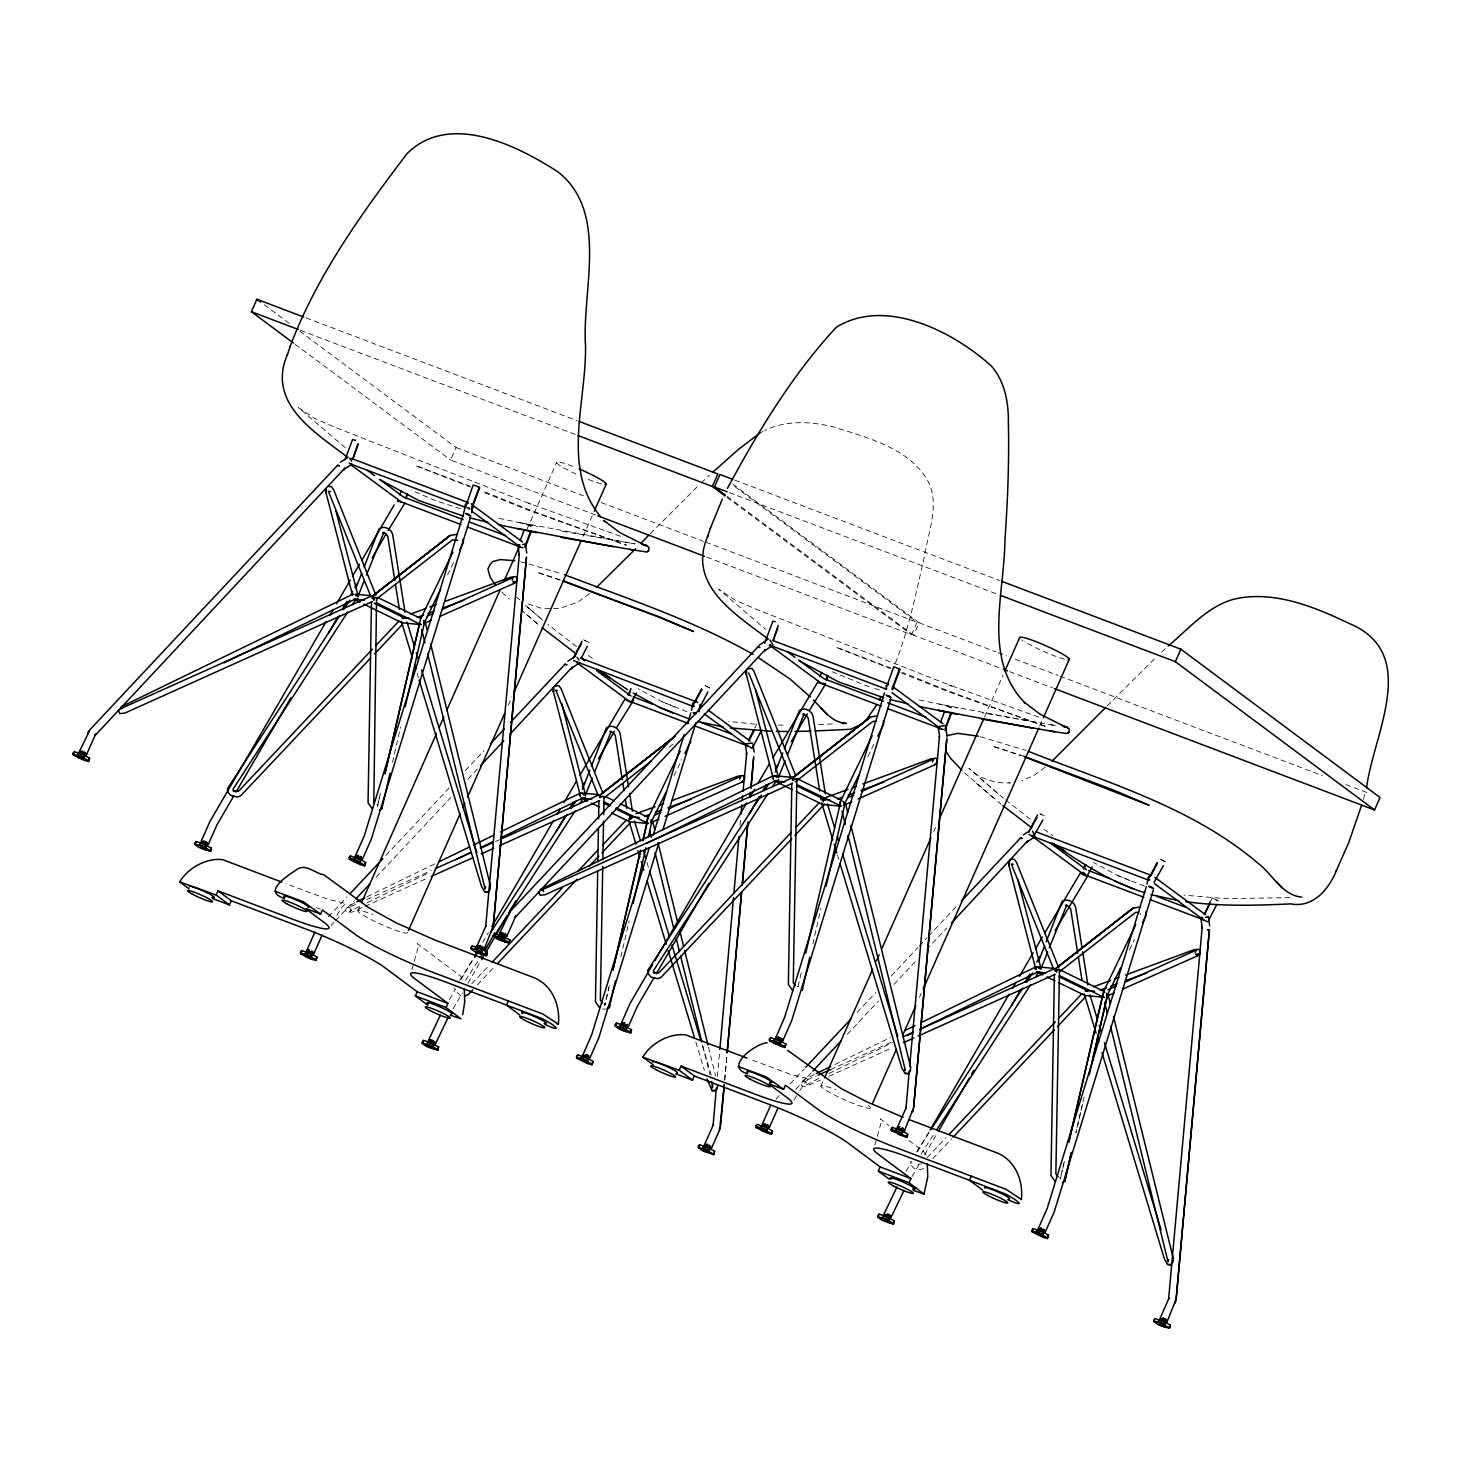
<?xml version="1.0" encoding="UTF-8"?>
<svg xmlns="http://www.w3.org/2000/svg" width="1462" height="1462" viewBox="0 0 1462 1462"><rect width="100%" height="100%" fill="white"/><g stroke="black" fill="none" stroke-linecap="round" stroke-linejoin="round"><path stroke-width="0.75" stroke-dasharray="5 3.75" d="M1140.634 914.627L1140.671 913.421M724.713 1079.979L726.943 1055.089M717.385 1076.617L719.633 1051.708M740.01 825.262L740.613 818.464M724.732 1079.943L726.98 1055.034M392.51 762.36L400.533 727.217M620.93 956.842L629.099 921.042M812.835 943.977L820.986 908.176M1084.073 1097.249L1075.922 1132.831L1082.428 1104.303M380.394 793.245L377.342 806.439L377.817 804.63L376.885 805.178L378.347 804.922L376.867 804.849M378.311 802.419L379.846 795.803M609.307 985.772L604.738 1005.381L608.868 987.581M801.176 973.016L797.649 988.056L798.124 986.247L797.21 986.795L798.654 986.539L797.174 986.466M1064.354 1161.321L1060.242 1179.121L1062.253 1170.642M1062.764 1168.43L1064.299 1161.76M1363.425 799.33L1365.508 791.691M411.864 969.763L413.691 963.239M414.313 961.064L417.968 948.034L417.328 943.575L460.439 976.068L463.618 981.276M874.897 1145.002L876.725 1138.478M877.328 1136.303L880.983 1123.255L880.362 1118.795L888.841 1125.521M895.42 663.108C909.09 628.349 916.345 591.617 924.66 555.341C928.297 532.004 938.988 506.948 929.393 483.739C911.74 448.816 868.94 438.235 834.619 427.233C811.739 421.33 786.446 419.941 764.663 430.504M595.692 515.008L450.588 460L456.107 447.555L298.942 330.558M357.898 910.917L359.743 906.751M527.069 529.134L556.657 462.376M508.246 705.232L511.956 696.899M583.137 536.243L593.298 513.29M706.658 557.077L911.502 634.727L917.039 622.264L732.462 484.872M998.966 667.586L913.622 635.239L919.141 622.775L732.736 484.013M820.913 1086.138L822.759 1081.971M933.706 831.622L935.552 827.455M984.547 716.873L1003.042 675.152M919.507 997.303L921.352 993.118M1039.683 726.084L1042.461 719.816M447.573 574.913L453.531 562.651M673.982 775.883L681.913 759.546M867.88 756.53L873.837 744.286M1129.486 949.642L1134.439 939.426M754.721 728.131L756.823 724.074M1210.225 901.89L1212.327 897.832L1218.413 900.903M449.492 999.478L455.212 989.628M460.932 979.796L473.524 958.14M482.679 942.405L488.399 932.555M453.074 1008.798L462.23 993.045M467.95 983.213L480.541 961.557M906.148 1171.263L911.868 1161.413M917.588 1151.581L929.028 1131.899M911.996 1176.654L918.867 1164.848M924.587 1154.998L937.179 1133.361M336.808 915.45L342.693 906.166L346.183 903.607L327.707 899.203L286.022 883.688M793.939 1099.972L798.654 1092.534M799.824 1090.67L805.726 1081.387L809.217 1078.846L790.723 1074.424L749.056 1058.908M465.428 980.435L478.969 959.492M920.932 1154.194L934.474 1133.251M459.726 980.125L473.322 959.163M916.473 1151.983L930.07 1131.021M328.438 916.802L347.115 896.864M386.005 855.325L449.821 787.214M465.373 770.584L484.05 750.646M330.96 925.519L334.067 922.193M335.639 920.53L354.316 900.555M376.118 877.273L450.844 797.43M467.968 779.118L477.325 769.14M776.158 1098.876L779.264 1095.55M790.156 1083.909L804.173 1068.96M857.079 1012.472L875.756 992.534M891.308 975.922L917.77 947.668M919.324 946.005L927.109 937.709M928.662 936.046L958.231 904.466M795.803 1089.281L811.373 1072.651M847.192 1034.383L878.333 1001.123M893.885 984.493L915.687 961.192M926.597 949.551L946.828 927.931M477.398 984.858L494.522 966.711M932.902 1158.617L951.579 1138.825M471.696 983.853L488.875 965.633M927.2 1157.593L945.951 1137.728M650.334 533.575L699.585 484.489M1107.319 705.78L1155.09 658.247M701.23 482.935L709.417 475.26M1161.632 652.089L1166.548 647.483M589.661 593.426L578.002 602.07L559.782 608.43L542.037 608.466L524.639 602.837M1045.166 767.184L1033.506 775.829L1021.646 780.745M669.048 747.246L674.457 743.025M1060.699 1177.312L1059.767 1177.55M759.966 433.026L763.109 431.345M354.645 902.767L346.037 908.286L345.763 911.173L347.28 912.599L352.214 912.032L362.814 907.281M366.98 896.791L434.781 863.841M359.031 906.696L350.825 910.68L349.747 907.427L347.974 907.664L356.308 904.247M367.254 902.694L428.896 872.759M814.261 1074.533L803.99 1079.523L801.542 1082.044L801.249 1084.932L802.784 1086.357L805.818 1086.321L820.383 1080.107M834.802 1064.555L890.285 1037.6M818.647 1078.444L805.16 1085.535L806.275 1082.648L805.251 1081.186L803.479 1081.405L815.979 1076.123M828.917 1073.455L892.606 1042.516M366.706 899.569L431.107 870.548M495.49 841.527L499.657 839.663M364.879 906.349L427.196 878.26M830.507 1069.581L892.825 1041.492M828.698 1076.361L891.016 1048.272M923.564 1168.522L920.183 1169.728L913.531 1168.12L910.753 1164.629L910.278 1161.504M921.407 1163.935L917.77 1164.245M604.281 1004.12L605.743 1003.846L604.263 1003.791M1008.798 782.919L1010.333 782.846C995.311 783.687 979.832 778.972 968.922 768.336L1003.389 798.088M818.647 724.549L834.418 723.836M1289.923 897.595L1226.399 898.691L1184.147 895.146M778.186 725.079L786.812 725.189M602.435 1009.036L605.56 1009.164M755.123 724.183L728.661 721.387M1050.794 724.805L1055.363 725.517M1034.731 722.118L939.134 704.081L957.939 708.12M1053.298 725.189L982.501 712.853M562.194 531.236L635.038 543.901L518.827 522.464L537.632 526.503M521.039 522.939L495.362 517.585M941.345 704.556L915.669 699.22M467.127 507.588L470.197 508.191M520.801 561.938L526.905 563.455M528.952 563.966L562.322 574.018M980.381 736.702L1026.269 750.499M460.548 508.758L434.671 500.351L411.114 489.989M874.66 688.511L880.855 690.375M469.996 509.434L467.621 508.63M560.092 579.793L536.938 572.3L560.677 580.341M1024.021 756.274L992.424 746.059L1020.513 755.562M686.976 711.683L662.067 701.705L638.09 688.712M1144.472 886.1L1117.571 875.446L1093.594 862.47M869.159 686.848L829.484 670.674M305.997 317.875L576.997 420.599M734.874 480.157L999.478 580.469M729.355 492.621L998.235 594.541M300.478 330.339L575.754 434.689M919.141 622.775L995.951 651.906M998.089 652.71L1006.624 655.945M1015.158 659.179L1057.848 675.353M1059.968 676.157L1322.452 775.664M1345.917 784.564L1367.262 792.642M456.107 447.555L584.142 496.075M601.211 502.562L703.642 541.379M705.78 542.183L917.039 622.264M1009.639 671.643L1052.329 687.816M468.114 507.917L469.795 508.575M316.285 907.646L320.397 909.2M620.455 536.262L528.147 503.092L531.656 504.408L335.438 427.471L314.933 418.571L298.467 407.642L345.471 447.865M470.252 486.225L415.5 465.537L470.197 487.065M1038.769 717.111L948.454 684.709L951.963 686.025L755.744 609.106L735.24 600.188L718.792 589.277L765.777 629.482M890.577 667.842L835.825 647.154L890.522 668.682M900.884 672.758L949.057 692.001L1046.81 726.87L949.039 691.234L902.694 672.502M484.726 492.749L528.732 510.366L626.504 545.253L528.714 509.617L482.387 490.885M1217.736 900.957L1212.327 897.832M1117.571 875.446L1131.095 881.147M662.067 701.705L675.59 707.389M1039.957 813.457L1044.8 816.253L1040.176 814.279M460.914 995.768L455.249 990.87L454.792 987.745M584.672 640.52L589.296 642.512L583.466 639.771M1043.941 829.301L1052.695 835.588M588.437 655.543L593.682 659.325M1030.29 819.104L1005.07 799.458M576.521 646.624L547.885 624.347M727.217 496.477L913.622 635.239M726.943 497.336L911.502 634.727M264.22 304.717L289.805 323.76M295.251 344.374L450.588 460M908.889 1140.451L923.472 1151.307L925.939 1154.578M964.737 772.923L1001.141 804.246M516.598 597.172L519.778 599.749M980.472 778.734L998.29 794.012M976.342 783.34L994.324 798.8M520.837 609.599L538.82 625.042L524.109 612.395M502.014 592.348L509.233 599.164M837.452 855.106L838.768 859.455M646.99 862.434L648.964 868.958M702.253 1045.111L711.464 1075.557M695.839 1042.041L704.41 1070.312M417.127 673.489L418.443 677.838M708.522 1047.212L715.594 1075.794M702.893 1046.299L709.965 1074.899M601.357 483.885A27.084 3.015 23.9 0 1 586.335 478.604M576.028 474.09A27.084 3.015 23.9 0 1 556.675 462.559A27.084 3.015 23.9 0 1 574.054 466.853M407.368 932.244A27.084 3.015 23.9 0 1 387.576 927.146A27.084 3.015 23.9 0 1 359.012 912.434A27.084 3.015 23.9 0 1 372.847 914.463M1064.373 659.106A27.084 3.015 23.9 0 1 1024.259 641.544M1022.87 640.648A27.084 3.015 23.9 0 1 1021.719 639.826M870.402 1107.483A27.084 3.015 23.9 0 1 850.61 1102.366A27.084 3.015 23.9 0 1 822.046 1087.655A27.084 3.015 23.9 0 1 835.88 1089.683M868.483 1105.638A27.084 3.015 23.9 0 1 870.018 1106.972M350.953 910.369L351.867 909.821L349.656 911.776L350.953 910.369M526.375 524.365L532.862 526.96L526.375 524.365M946.682 706L953.169 708.577L946.682 706M709.892 688.072L703.642 684.819L709.892 688.072M1165.378 861.831L1159.147 858.578L1165.378 861.831M531.145 610.257L524.986 604.976L542.786 620.253L531.145 610.257"/><path stroke-width="1.5" d="M947.065 737.031L945.695 725.426L938.147 726.632L939.518 735.989L909.693 1066.109M326.063 489.039L326.044 492.84L326.063 489.039L326.044 492.84L352.415 594.76M553.458 687.981L553.44 691.782L553.458 687.981L553.44 691.782L580.377 795.858M746.369 670.656L746.351 674.457L746.369 670.656L746.351 674.457L773.288 778.552M118.385 710.294L119.884 713.675L124.818 713.09L372.225 601.65M538.692 891.911L540.209 895.292L545.143 894.707L792.532 783.266M371.494 601.65L368.058 802.876L372.152 808.687M597.702 870.676L595.454 1001.817L599.548 1007.629M597.848 861.63L598.433 827.73M598.579 818.683L598.89 800.591M602.728 866.582L600.352 1000.172L602.618 1002.987M602.837 859.784L603.532 821.297M603.66 814.498L603.97 796.388L599.292 797.155M791.819 783.266L788.365 984.493L792.477 990.304M1054.394 974.35L1050.959 1175.576L1055.052 1181.387M1059.475 970.147L1055.856 1173.931L1058.122 1176.746M88.488 761.538L89.602 758.23L84.924 755.598L74.343 751.596L73.1 753.259L73.338 754.995L84.339 760.331L88.488 761.538L89.602 758.23M194.939 844.762L196.054 841.472L200.477 842.77L211.204 847.997L210.217 851.396C205.338 849.239 196.621 848.417 194.83 843.117M196.054 841.472L194.921 844.031M206.233 844.141L208.152 844.725L201.135 841.308L209.943 821.443L326.245 621.441M315.883 960.461L316.998 957.171L312.32 954.54L301.739 950.538L300.496 952.201L300.733 953.918L311.753 959.255L315.883 960.461L316.998 957.171M468.078 503.147L465.483 504.098L463.856 512.687L364.257 835.898L355.449 855.763L357.605 857.335M364.531 865.851L365.646 862.543L360.95 859.912L350.368 855.91L349.144 857.573L349.381 859.309L360.091 864.535L364.531 865.851L365.646 862.543M422.335 1043.685L423.45 1040.396L427.891 1041.712L438.6 1046.938L437.613 1050.319C432.734 1048.181 424.017 1047.359 422.226 1042.059M423.45 1040.396L422.335 1042.954M433.629 1043.082L435.548 1043.667L428.549 1040.231L440.336 1015.213M470.983 949.076L472.098 945.786L482.679 949.77L487.23 952.329L486.243 955.709C481.382 953.535 472.646 952.749 470.855 947.431M493.407 934.876C495.344 940.23 503.878 940.98 508.794 943.154L509.927 939.847L494.649 933.213L485.128 949.989M509.927 939.847L508.794 943.154M582.845 1055.089L591.653 1034.84L649.183 848.124M591.927 1064.775L593.042 1061.485L588.345 1058.853L577.764 1054.851L576.54 1056.514L576.777 1058.232L587.486 1063.477L591.927 1064.775L593.042 1061.485M615.246 1026.379L616.379 1023.089L620.802 1024.387L631.511 1029.632L630.524 1033.013C625.645 1030.856 616.927 1030.034 615.136 1024.752M616.379 1023.089L615.246 1025.648M626.558 1025.757L628.459 1026.342L621.46 1022.925L630.25 1003.06L652.71 964.445M698.379 1147.999L699.494 1144.709L710.075 1148.712L714.626 1151.252L713.639 1154.633C708.778 1152.476 700.042 1151.672 698.251 1146.372M699.494 1144.709L698.361 1147.286L708.979 1151.197L713.639 1154.633M771.388 1134.22L772.503 1130.93L767.824 1128.298L757.243 1124.296L756 1125.959L756.238 1127.677L767.239 1133.013L771.388 1134.22L772.503 1130.93M775.755 1037.782L784.564 1017.515L884.4 693.025M784.838 1047.468L785.953 1044.179L781.275 1041.529L770.693 1037.545L769.451 1039.19L769.688 1040.926L780.416 1046.152L784.838 1047.468L785.953 1044.179M877.84 1217.444L878.954 1214.154L883.377 1215.47L894.104 1220.697L893.118 1224.078C888.238 1221.921 879.521 1221.099 877.712 1215.817M878.954 1214.154L878.242 1215.781M900.921 1134.786L891.29 1130.693L891.582 1128.134L892.405 1127.403L902.986 1131.405L907.555 1133.945L907.664 1135.974L906.55 1137.326L898.033 1134.22M892.405 1127.403L891.29 1130.693M889.134 1216.823L891.052 1217.407L884.035 1213.99L896.992 1186.998M1146.354 886.63L1047.158 1208.581L1038.349 1228.446L1040.505 1230.035M1047.413 1238.533L1048.546 1235.244L1043.85 1232.612L1033.268 1228.61L1032.026 1230.273L1032.282 1231.991L1042.991 1237.217L1047.413 1238.533L1048.546 1235.244M1153.883 1321.758L1154.998 1318.468L1165.579 1322.47L1170.13 1325.011L1169.143 1328.391C1164.282 1326.217 1155.547 1325.431 1153.756 1320.131M717.714 1085.48L716.618 1089.83L712.067 1090.689L707.041 1079.011M493.261 926.305L526.484 557.168L493.261 926.287L484.178 949.039L477.179 945.622L479.317 947.212M720.656 1125.228L724.311 1084.493L719.688 1129.669L711.592 1147.981L709.381 1147.286M741.563 892.167L727.144 1052.823L741.654 891.966M742.385 883.121L747.649 824.294M750.097 797.137L750.499 792.605M750.901 788.091L753.551 758.668M913.567 1107.922L946.791 738.785L913.567 1107.904L904.503 1130.656L902.31 1129.962M1176.161 1298.987L1209.385 929.85L1176.161 1298.987L1167.078 1321.721L1164.885 1321.045M629.848 549.42L646.496 551.942L648.635 550.735L648.945 547.208L619.797 532.588L603.788 520.435L604.976 521.678M716.362 1087.947L713.109 1125.32L713.511 1124.388L704.446 1144.874L706.713 1146.135M719.834 1049.442L733.485 897.723M733.887 893.191L738.986 836.575M741.033 813.932L741.837 804.868M742.257 800.354L742.659 795.821M743.062 791.289L746.735 752.985L746.187 754.228M742.257 885.186L747.977 821.772M750.207 796.863L750.627 792.331M751.029 787.799L753.752 756.402M909.273 1070.641L906.02 1107.995L906.44 1107.063L897.357 1127.549L899.642 1128.828M1050.155 731.037L1066.821 733.558L1068.941 732.352L1069.27 728.825L1040.103 714.205L1024.094 702.071L1025.282 703.295C982.226 659.417 1004.449 594.12 1004.924 540.191C1007.647 501.1 1009.31 461.882 1008.36 422.682C1008.652 402.653 1004.924 381.655 991.4 366.085C953.571 331.673 885.387 296.713 836.227 327.324C792.313 374.765 757.992 431.637 727.363 488.527M493.553 935.698L504.134 939.701L505.651 934.437M211.204 847.997L210.217 851.396M438.6 1046.938L437.613 1050.319M487.23 952.329L486.243 955.709M631.511 1029.632L630.524 1033.013M714.626 1151.252L713.529 1153.737M894.104 1220.697L893.118 1224.078M907.555 1133.945L906.55 1137.326M1170.13 1325.011L1169.143 1328.391M207.056 842.679L205.539 847.942L194.958 843.939M422.354 1042.881L432.935 1046.883L434.452 1041.62M877.858 1216.64L888.439 1220.642L889.956 1215.361M462.76 1014.665L464.715 1001.781L464.24 988.623M1102.951 995.732L1103.152 994.544M77.906 757.535L83.06 759.07M305.302 956.459L311.753 959.255M353.932 861.849L354.462 860.277M427.032 1046.317L427.544 1044.763M475.662 951.707L481.82 954.394M498.213 939.152L498.743 937.581M619.943 1029.01L626.376 1031.806M703.058 1150.649L708.01 1152.111M774.257 1043.466L777.583 1044.233M760.807 1130.217L765.96 1131.771M1036.832 1234.531L1037.362 1232.959M1158.562 1324.389L1164.721 1327.094M557.186 1024.204L558.356 1024.204C560.403 1005.783 552.472 985.626 534.69 977.95L434.726 939.975L396.915 923.216L369.1 907.92L323.888 874.788C315.481 873.618 306.307 863.768 297.59 868.921C289.732 874.696 260.894 891.217 284.487 898.472M1020.951 1199.608L1021.39 1199.443C1023.418 1181.022 1015.505 1160.846 997.724 1153.171L909.09 1119.581M471.623 512.851L473.03 505.56L471.148 503.75M691.471 710.349L692.878 703.039L695.473 702.071M699.019 711.793L700.426 704.483L699.896 706.457M1146.976 884.09L1148.383 876.798L1150.978 875.829M84.869 755.361L85.399 752.656L84.193 751.98L83.535 754.593L85.052 755.708L83.827 758.084L73.246 754.081M206.16 842.441L205.32 845.109L206.654 845.475L207.001 842.423M312.265 954.302L312.795 951.598L311.589 950.921L310.931 953.516L312.448 954.631M361.37 857.134L360.803 859.912L361.425 856.97M434.05 1044.398L434.397 1041.364M505.176 936.978L505.706 934.273L504.5 933.597L503.86 936.21L505.359 937.325M615.264 1025.556L625.864 1029.559L627.362 1024.295M709.801 1148.62L710.477 1145.934M781.11 1041.529L781.75 1038.587L781.11 1041.529L779.648 1041.072M767.769 1128.043L768.299 1125.356L767.093 1124.662L766.435 1127.275L767.952 1128.39L766.49 1127.933M901.195 1130.181L902.273 1127.769L903.333 1128.372L902.822 1131.058L897.759 1128.883L899.697 1126.8L897.759 1128.883M889.554 1218.157L889.901 1215.123L888.823 1214.538L887.416 1213.917L886.063 1216.201L884.601 1215.744M1044.325 1229.67C1042.26 1235.591 1046.043 1229.67 1043.137 1228.975L1042.187 1231.479L1038.751 1230.182L1040.56 1228.007M1165.305 1322.361L1165.927 1319.437L1165.305 1322.361L1163.953 1321.995M77.669 755.397L78.765 752.912M199.38 845.255L200.477 842.77M315.902 959.657L305.065 954.321L306.161 951.853M364.55 865.029L353.42 859.601L354.517 857.116M426.776 1044.197L427.891 1041.712M486.133 954.796L475.132 949.459L476.228 946.974M497.975 937.014L499.072 934.529M591.946 1063.971L580.816 1058.543L581.913 1056.057M619.705 1026.872L620.802 1024.387M702.528 1148.401L703.624 1145.916M784.856 1046.646L773.727 1041.218L774.823 1038.733M771.406 1133.416L760.569 1128.079L761.665 1125.594M906.458 1136.413L895.438 1131.076L896.553 1128.591M882.28 1217.937L883.377 1215.47M1047.432 1237.729L1036.302 1232.283L1037.417 1229.816M1169.033 1327.496L1158.032 1322.16L1159.128 1319.674M424.236 623.762L423.615 620.637M651.632 822.704L651.01 819.579M844.561 805.398L843.939 802.254M1106.515 993.319L1107.465 994.946L1092.516 1060.279M379.48 809.875L381.874 808.65L390.007 773.142M405.23 706.767L424.565 622.264M606.876 1008.817L609.27 1007.592L615.374 980.965M633.137 903.479L645.875 847.832M648.415 836.757L651.961 821.205M809.747 957.263L802.181 990.267L802.656 988.458M826.067 886.155L844.89 803.881M1071.372 1152.495L1064.775 1181.333L1062.381 1182.557M1089.153 1075.009L1107.465 994.946M1071.335 1152.732L1064.775 1181.333L1065.231 1179.523M384.981 773.508L420.325 620.162M384.926 773.763L419.484 623.872M612.889 970.22L640.557 850.208M642.933 840.522L647.721 819.104M612.98 969.763L640.301 851.853M642.878 840.723L647.008 822.923M805.745 953.169L840.632 801.779M1068.905 1141.749L1103.225 992.844L1104.815 992.278M1068.868 1142.06L1103.024 994.452M1366.568 787.854C1373.074 734.618 1421.174 653.496 1349.188 623.452C1314.046 606.73 1273.859 590.118 1234.33 599.091C1207.411 606.218 1188.789 628.861 1168.175 646.021M381.874 808.65L382.331 806.841M609.27 1007.592L609.745 1005.765M287.557 354.261C266.431 402.598 313.891 431.655 346.823 456.674M707.864 535.878C686.738 584.215 734.198 613.272 767.13 638.291M312.32 954.54L311.223 957.025M360.95 859.912L359.853 862.397M482.679 949.77L481.583 952.255M588.345 1058.853L587.249 1061.339M710.075 1148.712L708.979 1151.197M781.275 1041.529L780.16 1044.014M767.824 1128.298L766.728 1130.766M902.986 1131.405L901.89 1133.872M1043.85 1232.612L1042.753 1235.098M1165.579 1322.47L1164.483 1324.956M472.5 507.533L473.03 505.56M892.807 689.15L893.337 687.177M1361.707 805.032L1348.549 843.081L1336.049 871.261M470.472 517.347L371.257 839.316L362.466 859.181L360.401 858.578M653.222 835.04L684.143 734.692M687.505 723.781L690.868 712.871M658.887 842.825L598.652 1038.258L589.862 1058.104L582.863 1054.687M662.907 829.74L695.857 722.831M890.778 698.982L791.582 1020.933L782.773 1040.798L780.708 1040.195M1153.372 890.047L1054.157 1212.016L1045.367 1231.863L1043.301 1231.26M433.867 1044.069L432.533 1043.283L433.319 1040.78L431.911 1040.158L430.559 1042.461L429.097 1041.986L430.614 1043.1M889.371 1217.809L888.037 1217.042L888.823 1214.538M290.006 346.786C316.669 275.843 361.553 213.489 407.094 153.601C449.419 111.514 517.073 145.341 558.283 172.114C609.124 212.483 581.821 290.39 585.513 345.525C586.591 401.831 560.823 467.986 600.498 516.579M710.313 528.403L722.338 499.109M287.283 355.083L290.225 346.092M707.59 536.7L710.55 527.709M345.069 459.635L352.525 439.642L355.723 440.336M358.3 444.265L352.726 459.196L357.879 443.772M399.729 494.887L401.228 490.885M407.496 494.193L405.906 498.451L407.076 493.699M471.477 509.708L479.682 487.705L475.461 485.622L473.103 485.201L465.409 507.606M471.659 507.57L479.262 487.212M520.326 540.465L524.054 530.468M524.84 546.825L530.834 530.724M525.26 547.318L531.273 531.218M764.626 643.262L772.831 621.259L775.189 621.661M777.821 628.02L773.051 640.813L778.186 625.389M820.036 676.504L821.534 672.502M827.803 675.809L826.213 680.086L827.382 675.316M885.716 689.242L893.812 666.745L899.989 669.322L892.405 689.68M891.984 689.187L899.569 668.828M940.633 722.082L944.361 712.085M945.146 728.442L951.159 712.341M944.964 730.58L951.579 712.853M360.913 859.674L359.286 858.797L360.237 856.293M587.633 1055.235L588.839 1055.911L588.309 1058.616L586.682 1057.72L587.633 1055.235L585.951 1054.504L584.599 1056.788L583.247 1056.423M355.851 588.199L361.644 573.378M364.129 567.037L379.005 528.97C383.994 525.059 391.359 528.897 392.711 534.635L405.011 612.267M582.424 789.242L589.862 770.2M591.525 765.978L606.401 727.893C611.39 724.001 618.755 727.82 620.107 733.577L628.55 786.794M775.335 771.936L782.773 752.893M784.436 748.654L799.33 710.587C804.301 706.676 811.666 710.514 813.018 716.252L825.336 793.884M1038.751 960.881L1044.544 946.078M1046.189 941.839L1061.905 901.652C1066.894 897.759 1074.259 901.579 1075.612 907.335L1081.935 947.248M358.117 596.039L363.947 581.328M366.432 575.023L383.866 532.332L382.532 532.698L385.657 533.557L387.795 536.28L394.831 580.633M585.513 794.981L592.165 778.168M594.668 771.863L611.262 731.274L609.928 731.64L613.071 732.499L615.21 735.203L622.227 779.557M778.424 777.674L785.076 760.843M787.579 754.538L804.173 713.949L802.857 714.315L805.982 715.174L808.12 717.897L819.725 791.088M1041.017 968.739L1047.669 951.926M1049.332 947.723L1066.767 905.033L1065.432 905.38L1068.558 906.257L1070.696 908.962L1077.732 953.315M80.008 753.515L81.616 751.011L82.804 751.358L81.452 753.661L80.099 753.295M84.65 754.374L86.569 754.556L79.423 751.45L90.151 729.501L337.576 465.318L339.348 465.811L337.576 465.318M307.513 952.219L309.012 949.934L307.513 952.219L310.931 953.516M312.046 953.297L313.964 953.48L306.819 950.373L314.933 932.062M564.972 664.26L566.744 664.753L564.972 664.26L510.494 722.411M504.957 935.991L506.875 936.173L499.73 933.067L510.457 911.118L757.883 646.935L759.673 647.428L757.883 646.935M623.525 1025.794L621.917 1024.917L623.653 1022.486M704.446 1144.874L711.592 1147.981M706.767 1144.125L704.848 1146.19L706.31 1146.665L707.663 1144.362L705.031 1146.537L706.365 1147.323M762.908 1126.215L764.516 1123.693L765.704 1124.059M767.55 1127.056L769.469 1127.239L762.323 1124.132L770.437 1105.82M1020.476 838L1022.249 838.494L1020.476 838L961.338 901.14M897.357 1127.549L904.503 1130.656M509.215 912.781L508.118 915.267M344.027 469.978L344.849 468.114L94.957 735.624L95.633 734.07L86.422 754.867M571.423 668.92L572.245 667.056L510.019 734.216M764.334 651.595L765.156 649.731L515.264 917.241L515.958 915.687L506.747 936.484M1026.927 842.679L1027.749 840.814L951.506 922.942M293.423 343.022L251.391 311.735L256.91 299.271L303.858 317.071M73.338 754.995L73.74 753.332M189.037 888.878L179.753 881.952C187.575 868.264 206.453 857.573 222.717 859.674L281.8 882.079M208.152 844.725L216.943 824.86L233.682 796.096M206.069 850.19L206.891 848.728M218.002 890.888L231.288 900.775L229.443 904.923L216.175 895.036L218.002 890.888L292.839 919.251A65.406 7.292 23.9 0 0 324.052 922.412L306.088 909.035M300.733 953.918L301.739 950.538M306.252 908.688L320.598 914.134L322.444 909.985L354.773 934.054A65.406 7.292 23.9 0 0 433.483 972.559L543.005 1014.098L558.356 1024.204M313.818 953.791L322.079 935.168M360.091 864.535L360.913 863.073M361.589 902.566L436.48 733.577M439.24 727.327L443.863 716.892M446.641 710.642L500.26 589.625M503.97 581.291L518.754 547.903M518.791 555.304L519.339 554.061L485.713 926.378L486.115 925.446L477.051 945.932M408.41 930.545L460.183 813.713M462.942 807.463L464.806 803.296M467.566 797.028L504.554 713.584M513.802 692.714L581.291 540.428M594.23 511.207L606.255 484.086M427.909 1005.235L415.336 995.878L417.163 991.729L384.835 967.643A65.406 7.292 23.9 0 0 306.125 929.138L231.288 900.775M471.385 947.413L470.965 948.345L475.132 949.459M450.223 1015.158L460.932 1018.813L446.056 1007.519L447.902 1003.371L415.555 979.302A65.406 7.292 23.9 0 1 446.769 982.446L539.77 1017.698C548.268 1020.732 569.065 1035.334 544.723 1024.442M435.548 1043.667L448.487 1016.675M483.081 946.992L482.497 949.441L480.888 948.564L481.948 946.152M493.644 935.881L494.649 933.213M504.664 941.948L505.468 940.486M725.115 495.983L712.323 486.444L717.842 473.999L579.135 421.421M725.39 495.125L714.425 486.956L719.944 474.492L732.754 479.353M508.319 1000.922L506.473 1005.088L519.759 1014.975M587.486 1063.477L588.309 1062.015M628.459 1026.342L637.268 1006.477L653.989 977.712M653.112 1064.683L642.787 1057.19C650.59 1043.484 669.486 1032.812 685.733 1034.913L746.936 1058.104M681.036 1066.109L694.322 1075.995L692.476 1080.144L679.19 1070.257L681.036 1066.109L755.872 1094.471A65.406 7.292 23.9 0 0 787.086 1097.633L769.103 1084.256M747.521 1073.711C723.087 1066.785 756.421 1043.155 767.203 1042.735M709.892 1148.383L708.284 1147.487L709.344 1145.093M756.64 1126.014L756.238 1127.677M769.286 1083.927L783.632 1089.354L785.459 1085.206L817.806 1109.274A65.406 7.292 23.9 0 0 896.517 1147.798L1006.039 1189.337L1021.39 1199.443M769.323 1127.549L777.583 1108.927M824.623 1077.805L872.686 969.306M876.396 960.973L879.155 954.704M881.933 948.454L930.928 837.872M940.176 817.02L983.634 718.957M1004.887 670.985L1019.69 637.596M872.357 1103.7L896.389 1049.46M902.858 1034.84L915.815 1005.637M923.198 988.952L1038.769 728.167M1043.393 717.732L1069.27 659.325M889.134 1179.121L878.351 1171.099L880.197 1166.95L847.85 1142.882A65.406 7.292 23.9 0 0 769.158 1104.358L694.322 1075.995M891.052 1217.407L903.991 1190.433M888.969 1222.872L889.791 1221.428M913.257 1190.397L923.947 1194.052L909.09 1182.758L910.917 1178.591L878.589 1154.523A65.406 7.292 23.9 0 1 909.784 1157.685L1002.804 1192.937C1011.338 1195.989 1032.081 1210.627 1007.757 1199.662M923.947 1194.052L927.749 1177.02L927.273 1163.862M1180.876 649.219L1380.055 797.503L1374.536 809.966L1175.338 661.683L1180.876 649.219L1001.616 581.273M971.353 1176.161L969.507 1180.309L982.775 1190.196M1032.282 1231.991L1033.268 1228.61M1042.991 1237.217L1043.813 1235.774M1201.691 927.986L1202.239 926.744L1168.595 1299.078L1169.015 1298.146L1159.951 1318.614L1167.078 1321.721M1154.286 1320.095L1153.865 1321.027L1158.032 1322.16M939.097 736.921L939.518 735.989M519.211 554.372L517.968 544.705M746.607 753.295L745.364 743.646M1202.111 927.054L1200.869 917.405M420.435 619.34L452.836 552.124M646.862 820.31L680.232 751.048M839.773 802.985L872.156 735.77M1103.335 992.022L1135.736 924.806M424.748 621.88L440.629 589.204M459.488 550.406L463.454 542.238L462.997 539.112M666.032 792.221L651.376 821.79M684.892 753.423L690.85 741.179M858.962 774.915L844.287 804.465M877.803 736.117L883.761 723.854L883.304 720.729M1107.648 994.562L1120.55 968.027M1142.389 923.089L1146.354 914.92L1145.897 911.813M573.067 658.594L582.004 641.27M574.749 655.707L581.383 643.828M581.437 657.699L587.34 646.295M630.999 688.639L628.258 695.236L630.36 691.197M630.835 702.528L636.573 693.152M693.792 706.585L692.842 705.726L701.541 688.876M695.327 701.285L701.961 689.388M699.074 708.979L707.919 691.873M753.679 730.159L748.507 740.54M748.855 740.814L754.1 730.671M761.099 731.128L752.199 748.27M1028.572 832.335L1037.508 815.028M1030.253 829.466L1036.887 817.587M1033.159 837.032L1042.826 820.054M1083.36 868.483L1085.444 864.426M1083.762 868.995L1085.864 864.937M1086.814 876.432L1092.077 866.911M1149.15 877.913L1157.045 862.635M1036.192 831.86L1151.179 875.318L1157.465 863.147M1163.423 865.632L1154.085 882.28M1209.586 904.43L1204.359 914.572L1210.225 901.89M1208.745 920.091L1216.603 904.887M880.544 697.502L881.056 696.515L879.302 699.896M1336.56 870.274C1329.013 888.951 1313.26 908.267 1290.635 903.881C1255.657 905.526 1220.386 906.531 1185.609 901.652M1009.803 860.204L1008.944 865.541L1035.882 969.617M329.681 615.539L333.117 609.636M336.552 603.733L350.277 580.122M352.561 576.174L359.433 564.369M361.717 560.439L394.21 504.865M235.967 792.148L290.901 697.685M328.676 632.735L337.832 617.001M342.4 609.124L346.987 601.247M350.423 595.345L352.707 591.416M354.992 587.468L357.276 583.539M372.17 557.954L385.895 534.343M388.179 530.395L404.901 503.056M474.675 956.185L476.959 952.237M491.835 926.652L553.641 820.383M557.077 814.48L560.513 808.577M563.948 802.675L576.521 781.019M579.957 775.116L625.297 698.562M481.674 959.602L506.857 916.29M509.142 912.361L516.013 900.555M556.072 831.677L565.227 815.924M569.796 808.066L573.232 802.145M582.388 786.41L584.69 782.481M598.415 758.851L614.442 731.311M616.726 727.363L633.521 700.243M654.994 960.516L746.552 803.058M749.988 797.155L754.575 789.297M757.992 783.376L769.451 763.712M772.886 757.809L818.208 681.255M656.292 973.765L708.924 883.249M748.983 814.352L759.29 796.644M762.725 790.741L766.161 784.838M775.317 769.085L777.601 765.156M791.326 741.545L807.353 713.986M809.637 710.057L825.208 684.673M930.179 1129.925L1009.146 994.142M1012.581 988.239L1016.017 982.336M1019.434 976.415L1033.177 952.804M1035.461 948.875L1042.333 937.069M1044.617 933.121L1080.784 872.321M938.33 1131.387L969.233 1078.243M971.517 1074.314L973.802 1070.367M1011.576 1005.436L1020.732 989.683M1025.301 981.806L1029.888 973.948M1036.759 962.124L1040.176 956.221M1055.071 930.636L1087.801 875.738M203.346 840.869L201.701 843.062L203.163 843.519L204.516 841.217L205.923 841.838M357.66 855.325L355.851 857.5L357.203 857.865L358.555 855.562M477.453 947.266L478.915 947.723L480.267 945.421L477.453 947.266L478.969 948.381M500.315 935.132L501.941 932.628L500.424 934.912L501.758 935.278L503.111 932.975M622.008 1024.679L623.488 1025.136L624.841 1022.833M777.967 1036.942L776.176 1039.117L777.51 1039.482L778.862 1037.179L780.544 1037.91M1040.085 1230.547L1041.437 1228.263M1163.167 1318.121L1160.353 1319.948L1161.815 1320.424L1163.167 1318.121L1164.848 1318.852M876.652 704.94L866.016 720.218M347.664 612.103L233.098 789.115L233.865 791.545L233.226 790.741L238.507 791.253L372.408 649.183M352.58 604.5L355.047 600.681M480.212 957.592L482.679 953.791M496.221 932.847L507.314 915.724M509.763 911.922L575.059 811.044M579.975 803.424L582.443 799.623M767.97 793.72L653.404 970.731L654.172 973.162L653.532 972.376L658.814 972.87L791.161 832.445M772.905 786.117L775.353 782.298M936.941 1129.45L1030.564 984.803M1035.48 977.183L1039.171 971.462M339.86 615.429L227.396 788.822L227.853 791.929L230.63 795.438L237.283 797.046L240.663 795.821L369.849 658.905M343.57 609.709L349.747 600.188M474.565 957.263L478.275 951.543M490.629 932.5L567.256 814.352M570.966 808.65L575.918 801.03M761.41 795.145L647.703 970.439L648.159 973.546L650.955 977.055L657.589 978.663L660.97 977.438L791.728 838.877M765.119 789.425L768.829 783.705M931.294 1129.121L1022.76 988.111M1026.47 982.409L1032.647 972.87M712.049 1086.96L712.469 1087.892L712.451 1084.895M904.96 1069.654L905.38 1070.568L847.978 835.46M793.19 777.254L793.172 779.52L797.082 779.008M356.034 857.828L357.715 855.562M429.006 1042.223L430.669 1039.957M621.917 1024.917L623.58 1022.651M1038.934 1230.529L1040.615 1228.263M429.097 1041.986L430.742 1039.793M352.488 595.016L353.256 594.047L121.09 706.84M579.884 793.957L580.652 792.971L500.516 831.915M772.795 776.651L775.299 775.902L776.56 777.565M1035.114 969.068L1035.9 968.082M577.179 1056.587L577.764 1054.851M350.222 893.538L382.898 858.651M490.263 744.012L504.28 729.045M355.869 898.892L369.886 883.925M480.431 765.814L503.787 740.868M885.223 688.821L886.776 689.004M805.726 1067.297L850.847 1019.124M812.927 1070.988L840.961 1041.054M374.528 653.953L402.543 624.256M472.719 989.811L468.059 994.763L464.678 995.969M497.628 963.421L577.015 879.283M589.46 866.089L598.817 856.184M601.924 852.894L629.939 823.197M794.835 835.57L824.422 804.228M953.133 1137.18L1054.303 1029.942M1057.428 1026.635L1085.444 996.956M375.533 645.875L398.962 621.039M492 962.325L562.303 887.836M577.929 871.279L598.232 849.769M602.929 844.798L626.357 819.981M795.84 827.492L819.268 802.656M949.076 1134.421L1055.308 1021.865M1058.433 1018.557L1081.862 993.721M641.452 542.749L648.836 535.11M1105.839 707.316L1052.073 761.135M635.586 548.798L596.569 587.377M179.753 881.952L216.175 895.036M642.787 1057.19L679.19 1070.257M540.246 889.554L773.562 775.664M631.621 702.71L625.425 699.403M1033.945 837.214L1029.157 834.363M1087.125 876.469L1081.35 873.673M628.788 818.61L632.425 817.185M358.19 597.995L356.509 599.53L353.932 599.292L359.963 602.234M712.67 472.263L738.822 449.108L759.966 433.026M585.586 796.918L583.905 798.471L581.328 798.215L587.358 801.158M778.497 779.611L776.815 781.147L774.257 780.909L792.331 789.736M759.125 645.272L768.464 638.894M419.101 680.013L481.601 886.612L484.671 891.747L487.869 892.058L490.081 889.353L490.373 885.661L430.577 643.755M840.083 863.804L901.926 1068.229L904.978 1073.364L908.194 1073.675L910.387 1070.97L910.68 1067.278L850.884 825.372M1102.001 1052.695L1164.501 1259.294L1167.571 1264.447L1170.77 1264.74L1172.981 1262.035L1173.273 1258.343L1113.477 1016.437M373.98 599.548L372.39 596.332L449.857 535.604L457.314 534.215M602.088 796.114L600.261 796.845L599.804 795.255L675.481 735.916M1056.88 972.23L1055.29 969.014L1132.758 908.286L1140.214 906.897M372.39 596.332L450.314 535.311L374.674 594.248M599.804 795.255L672.392 738.42M1055.29 969.014L1131.442 909.401M376.812 598.817L452.471 539.898L457.624 540.3M602.07 793.172L674.11 737.067M604.226 797.74L651.047 761.263M794.981 775.865L870.621 716.947L877.639 715.832M795.328 781.841L872.777 721.515L876.286 721.113M1057.574 966.93L1133.214 908.012M1059.712 971.499L1135.353 912.58L1138.88 912.197M862.379 723.58L850.829 729.264L815.175 730.963M554.299 686.446L558.85 685.587L561.024 688.62L602.472 792.093M747.21 669.121L751.779 668.262L753.935 671.296L795.401 774.787M340.463 462.193L348.157 457.277M344.447 469.046L352.141 464.13M567.859 661.135L575.553 656.2M571.843 667.988L579.537 663.054M764.754 650.663L772.448 645.747M1023.345 834.893L1029.12 831.202M1027.329 841.746L1035.041 836.812L1032.556 831.074M646.88 551.814L648.635 550.735M1067.187 733.431L1068.941 732.352M371.896 598.214L376.575 597.446L373.815 802.693M792.203 779.831L796.881 779.063L793.263 982.866L795.529 985.662M1054.796 970.896L1058.287 969.781M423.742 623.397L425.131 621.752L427.306 630.542M651.138 822.338L652.527 820.694L654.702 829.484M844.049 805.014L845.456 803.369L847.631 812.178M1106.643 996.079L1108.032 994.452L1110.206 1003.243M224.088 662.834L355.595 598.963M356.71 901.78L364.915 897.778M438.892 861.849L469.704 846.882M473.816 844.89L494.357 834.893M455.596 859.784L469.978 852.785M480.249 847.796L492.584 841.82M500.808 837.817L582.991 797.886M646.46 843.464L775.902 780.58M816.308 1073.528L830.69 1066.547M904.667 1030.619L914.938 1025.63M921.097 1022.632L1036.156 966.729L1035.626 969.434M906.988 1035.535L913.165 1032.537M923.436 1027.548L1038.495 971.645M435.256 868.684L470.563 852.766M480.961 848.088L493.425 842.459M501.722 838.731L599.365 794.725L600.443 797.576M431.363 876.396L472.902 857.682M481.217 853.936L493.681 848.325M499.913 845.511L599.621 800.573M792.879 777.565L540.885 890.34L542.658 890.102L543.681 891.582M818.044 1075.191L830.507 1069.581M903.224 1036.814L913.604 1032.135M919.836 1029.321L1054.87 968.484L1055.929 971.335M903.479 1042.662L913.86 1037.983M918.026 1036.119L1055.125 974.332M425.278 622.922L431.491 620.144M439.751 616.471L514.222 583.32L516.963 580.907L516.945 577.929L515.702 576.595L510.768 577.179L444.704 601.576M650.608 822.777L658.887 819.085M665.082 816.326L741.618 782.261L744.359 779.849L744.341 776.852L743.098 775.518L738.164 776.103L672.1 800.5M843.519 805.452L851.798 801.779M858.011 799.001L934.529 764.937L937.27 762.524L937.27 759.546L936.009 758.211L931.093 758.796L862.891 783.961M1108.178 995.604L1114.391 992.844M1122.652 989.153L1197.122 956.002L1199.863 953.608L1199.845 950.611L1198.602 949.277L1193.668 949.861L1125.466 975.044M427.105 616.16L433.319 613.419M441.634 609.745L513.326 577.417L512.23 580.304M654.501 815.102L660.714 812.342M669.029 808.669L740.722 776.34L739.626 779.228M847.412 797.777L853.644 795.036M861.94 791.362L933.651 759.034L932.537 761.921M1107.922 989.774L1116.219 986.101M1124.516 982.427L1196.227 950.099L1195.13 952.986M372.865 597.903L374.692 597.19M1055.765 970.585L1057.593 969.873M885.808 685.733L888.403 684.764M410.676 614.04L425.552 608.594M429.81 607.022L436.188 604.683M417.255 617.384L423.615 615.045M427.873 613.473L434.232 611.134M442.73 608.009L463.966 600.188M635.952 813.767L655.086 806.75M659.344 805.178L663.584 803.625M644.651 816.326L648.89 814.754M655.268 812.415L661.628 810.076M668.006 807.718L691.38 799.129M847.997 789.425L822.485 798.782L823.417 801.944M852.255 787.872L856.513 786.3M837.562 799.001L841.801 797.448M848.179 795.109L854.557 792.751M860.917 790.412L884.291 781.804M1093.576 986.74L1110.59 980.49M1114.83 978.937L1119.088 977.384M1100.137 990.085L1106.515 987.727M1110.773 986.174L1117.132 983.835M1125.63 980.691L1146.866 972.888M580.761 793.482L582.351 792.897M773.69 776.158L775.28 775.591M629.775 819.031L631.876 818.428M513.107 582.095L515.026 581.547L513.235 581.785M1196.007 954.777L1197.908 954.229L1196.135 954.467M275.02 891.199L303.237 901.688L320.598 914.134M948.016 735.386L957.829 733.357L978.334 736.208M738.036 1066.419L766.252 1076.927L783.632 1089.354M522.702 544.595L525.26 544.102M752.656 743.043L745.236 743.957M1205.602 917.277L1208.142 916.802M403.092 618.463L405.029 618.243M823.398 800.079L825.336 799.86M517.84 545.015L519.887 544.887M1200.741 917.697L1202.787 917.569M1085.699 991.053L1087.929 990.944M842.35 723.507L846.315 723.361C831.714 722.795 822.868 709.326 813.42 700.06M811.154 731.091L795.054 731.402M776.359 731.347L786.995 731.493M770.876 731.238L730.105 727.912M328.548 486.444L331.454 486.645L333.61 489.679L375.935 595.272M1011.448 859.144L1014.354 859.327L1016.51 862.379L1058.835 967.972M514.679 560.732L500.333 559.58L492.511 561.627L490.282 564.149L487.942 568.864L488.345 570.838L490.282 577.344L495.271 584.782M355.796 594.285L371.348 595.747M353.932 599.292L364.33 600.261M403.073 617.732L409.616 618.353M421.22 624.621L402.16 622.83L363.983 604.19M557.369 690.448L555.798 690.228L598.25 795.511M121.711 708.43L120.578 708.723L371.969 595.802L373.833 600.261M773.891 775.701L793.884 777.565M774.257 780.909L784.655 781.878M823.398 799.367L829.923 799.97M839.316 806.019L822.485 804.447L796.351 791.691M583.192 793.226L598.744 794.67M581.328 798.215L591.726 799.184M630.469 816.673L639.186 817.496M646.387 823.344L629.555 821.754L611.481 812.927M485.676 886.831L485.073 888.951L427.653 653.843M484.671 891.747L487.869 892.058M1036.467 966.766L1054.248 968.429M1042.863 974.916L1036.832 971.974L1045.933 972.833M1085.974 990.432L1094.691 991.254M1104.121 997.303L1085.06 995.512L1058.945 982.775M904.978 1073.364L908.194 1073.675M712.067 1090.689L715.265 1090.999M1168.577 1259.531L1167.974 1261.651L1110.553 1026.525M1167.571 1264.447L1170.77 1264.74M1209.385 929.85L1207.466 929.668L1209.257 930.161M1036.832 971.974L1039.409 972.212M1301.82 897.101C1281.845 895.42 1272.525 873.892 1257.868 863.128C1192.188 807.042 1107.136 782.645 1028.353 751.304M330.449 491.561L328.402 491.287L370.855 596.569M1013.349 864.261L1011.302 863.969L1053.736 969.269M643.207 545.125L647.282 545.728L641.416 543.791M1063.514 726.742L1067.589 727.345L1061.741 725.408M692.842 705.726L694.231 706.164M613.565 546.697L517.767 528.604L536.645 532.68M1033.872 728.332L938.074 710.24L956.952 714.297M634.27 550.132L561.244 537.413M1054.577 731.749L981.55 719.03M723.434 727.016L697.612 721.442M1178.939 900.775L1150.996 894.671M519.997 529.116L498.469 524.73M940.304 710.733L918.776 706.347M487.851 522.263L469.521 517.84M908.158 703.88L889.828 699.457M823.161 683.174L825.591 683.741M769.725 645.491L771.205 645.747L769.524 644.632M763 1125.978L766.435 1127.275M353.42 859.601L349.144 857.573M769.579 1040.012L773.727 1041.218M895.438 1131.076L891.162 1129.066M576.668 1057.337L580.816 1058.543M1032.172 1231.095L1036.302 1232.283M300.642 953.023L305.065 954.321M760.569 1128.079L756 1125.959M463.235 516.049L418.461 500.388L379.535 479.445M883.541 697.666L838.768 682.005L799.86 661.062M1164.812 1319.327L1165.982 1319.674M355.449 855.763L362.466 859.181M775.774 1037.38L782.773 1040.798M1038.349 1228.446L1045.367 1231.863M696.113 713.456L693.189 712.524L695.967 713.767M83.59 755.233L85.052 755.708M564.442 574.694C628.276 598.927 693.646 620.473 753.204 654.446M564.314 581.163L612.487 599.511M1148.62 879.521L1149.735 879.923M689.296 719.012L659.453 707.334L633.247 693.043M1058.049 846.772L1065.14 851.451L1052.585 843.154C1081.204 863.22 1111.211 882.28 1144.801 892.77M562.852 581.072L656.548 616.215L693.609 631.511L659.435 616.873L614.625 600.297M351.172 458.374L468.041 502.544M351.099 464.148L465.848 507.497M463.143 519.595L403.64 497.117L380.12 479.737M469.521 522.007L505.651 535.659M773.617 640.795L888.366 684.161M403.092 502.599L460.95 524.566M467.328 526.978L518.316 546.24M771.406 645.765L886.155 689.114M883.45 701.212L823.965 678.733L798.636 660.02M887.708 702.82L925.958 717.275M881.257 706.183L821.754 683.686L769.286 644.961M887.635 708.595L938.622 727.857M580.688 658.101L697.575 702.272M573.652 660.605L693.244 706.438M1031.88 836.026L1148.748 880.197M633.174 696.844L652.29 704.081M701.175 722.539L730.909 733.778M1088.678 870.603L1109.914 878.625M1156.661 896.297L1186.413 907.537M688.346 723.489L628.843 701.011L578.184 663.602M694.724 725.901L745.711 745.181M1086.467 875.574L1143.851 897.248M1150.21 899.66L1203.336 919.726L1154.487 883.669M714.425 486.956L727.235 491.817M1000.373 595.345L1175.338 661.683M251.391 311.735L298.339 329.517M577.892 435.493L712.323 486.444M1003.243 669.212L1007.501 670.82M1054.449 688.62L1374.536 809.966M597.83 515.83L704.52 556.273M821.882 683.54L817.952 682.681M675.773 1073.821L692.476 1080.144M212.758 898.6L229.443 904.923M880.197 1166.95L910.917 1178.591M417.163 991.729L447.902 1003.371M878.351 1171.099L909.09 1182.758M415.336 995.878L446.056 1007.519M1024.021 756.274L1114.939 790.631L1149.114 805.27L1024.825 757.024M903.096 1117.279L867.277 1101.964L841.472 1088.788L787.525 1050.319M577.033 663.017L578.349 663.218M1114.958 881.093L1134.603 889.371M522.957 547.83L518.224 546.624M402.379 502.27L397.5 500.899L398.559 501.594M943.282 729.465L938.458 728.021L939.445 728.789M659.453 707.334L673.306 713.164M478.915 947.723L480.888 948.564M203.163 843.519L206.471 845.127M623.488 1025.136L626.778 1026.744M1161.815 1320.424L1165.397 1322.141M886.063 1216.201L888.037 1217.042M706.31 1146.665L708.284 1147.487M430.559 1042.461L432.533 1043.283M353.566 858.888L360.292 861.794M773.873 1040.505L780.598 1043.411M498.341 938.513L505.066 941.418M475.278 948.747L482.021 951.652M895.603 1130.364L902.328 1133.269M201.427 847.485L206.471 849.66M1036.467 1231.571L1043.192 1234.476M580.962 1057.812L587.687 1060.736M1158.178 1321.447L1164.903 1324.353M884.327 1220.167L889.371 1222.36M702.674 1147.688L709.417 1150.594M428.823 1046.408L433.867 1048.601M355.668 861.904L360.493 864.005M498.122 936.301L504.573 939.097M77.815 754.684L84.248 757.48M619.851 1026.16L626.284 1028.956M199.526 844.543L205.978 847.339M1038.568 1234.604L1043.393 1236.706M760.715 1127.366L767.148 1130.163M583.064 1060.845L587.888 1062.947M305.211 953.608L311.662 956.404M882.427 1217.225L888.878 1220.039M426.922 1043.484L433.373 1046.28M777.51 1039.482L781.22 1041.291M357.203 857.865L359.286 858.797M501.758 935.278L503.86 936.21M81.452 753.661L83.535 754.593M584.599 1056.788L586.682 1057.72M349.199 463.015L350.898 464.13M822.686 683.887L823.947 684.508M797.174 778.679L841.381 800.262M796.973 784.619L841.18 806.202L839.17 804.721M796.552 785.752L822.667 798.508M378.859 598.031L421.074 618.627M376.666 603.002L420.873 624.585M374.217 603.148L402.361 616.891M1059.749 969.745L1103.956 991.327M1059.566 975.684L1103.773 997.267M1059.128 976.817L1085.261 989.573M1046.883 976.872L1054.924 980.801M606.273 796.973L614.296 800.902M620.327 803.844L648.47 817.569M604.062 801.925L610.093 804.886M616.123 807.828L648.269 823.508L646.259 822.028M603.623 803.058L609.654 806.001M615.685 808.943L629.756 815.814M591.379 803.131L599.42 807.042M625.864 1029.559L630.414 1032.099M888.439 1220.642L893.008 1223.182M205.539 847.942L210.108 850.482M432.935 1046.883L437.503 1049.424M504.134 939.701L508.813 942.332M83.827 758.084L88.506 760.715M501.886 934.638L499.73 933.067M764.462 1125.722L762.323 1124.132M81.561 753.021L79.423 751.45M308.957 951.963L306.819 950.373M1161.87 1321.063L1160.353 1319.948M623.598 1024.515L621.46 1022.925M430.687 1041.821L428.549 1040.231M758.796 657.937L789.864 678.916L810.35 696.99M627.582 689.698L597.081 669.395L609.636 677.692L602.545 673.032M1202.458 919.598L1201.526 918.739L1207.612 921.809M1031.77 827.857L1002.859 805.617M1154.87 877.364L1205.547 914.773M892.295 686.299L942.953 723.69M891.893 692.604L940.76 728.661M1050.356 843.081L1086.54 869.799M787.78 652.015L795.017 657.352M1083.214 872.394L1085.736 874.258M1033.689 837.36L1084.347 874.769M473.798 506.016L522.647 542.073M471.586 510.987L520.435 547.044M708.43 710.294L750.043 741.015M704.41 713.913L747.831 745.985M367.455 470.398L374.692 475.735M350.789 464.678L401.447 502.069M596.66 670.656L631.036 696.04M256.91 299.271L260.565 301.994M576.229 653.934L542.238 627.765M752.108 748.051L746.424 745.492M961.85 770.182L950.775 758.54L945.786 751.084M1280.767 886.246L1282.101 887.653L1276.107 881.385M820.602 707.626L826.597 713.895M748.708 672.904L791.161 778.186M1037.874 966.985L1039.153 968.63M842.788 801.103L844.049 802.748M582.388 793.226L583.649 794.889M354.974 594.285L356.253 595.948M769.981 640.009L772.85 644.815M577.051 657.315L579.043 660.02M349.656 458.392L351.648 461.078M1039.701 967.387L1040.78 969.123M584.197 793.647L585.275 795.365M772.539 777.985L773.307 779.283M579.628 795.31L580.396 796.589M356.801 594.705L357.751 596.332M402.16 617.165L402.799 618.353M793.354 780.269L792.276 777.418M1085.06 989.865L1085.425 990.944M629.555 816.107L630.506 819.268M1089.976 994.873L1097.213 1018.795M1099.186 1025.319L1101.16 1031.843M1104.45 1042.717L1161.047 1229.743M1084.237 993.977L1096.08 1033.122M1097.395 1037.472L1098.711 1041.821M827.401 803.789L834.638 827.711M837.269 836.41L838.585 840.76M842.532 853.808L897.796 1036.485M821.662 802.912L832.847 839.882M834.162 844.232L836.794 852.931M634.49 821.114L640.411 840.687M643.7 851.56L645.674 858.084M649.621 871.133L669.358 936.374M671.99 945.073L700.938 1040.761M628.733 820.237L635.97 844.159M637.944 850.683L639.917 857.207M641.233 861.557L643.865 870.255M647.154 881.129L666.233 944.178M668.207 950.702L694.523 1037.691M407.076 622.172L414.313 646.094M416.286 652.619L418.26 659.143M421.549 670.016L476.831 852.693M401.337 621.295L412.522 658.265M414.495 664.79L415.811 669.139M1017.716 879.338L1040.962 968.319M755.69 690.429L778.369 777.254M561.646 703.405L585.458 794.579M335.949 510.987L358.062 595.637M1104.578 1002.329L1107.301 1013.33M842.002 811.264L845.255 824.458M657.973 842.679L677.546 921.846M679.72 930.654L683.522 946.042M684.6 950.446L707.992 1045.019M649.621 830.782L651.248 837.379M655.067 852.766L674.092 929.741M676.266 938.531L679.519 951.744M680.616 956.13L701.815 1041.913M711.592 1081.496L712.688 1085.882M421.677 629.647L424.949 642.841M1169.6 1326.984L1169.838 1327.971M1032.026 1230.273L1032.263 1231.26M907.007 1135.901L907.244 1136.906M893.556 1222.671L893.794 1223.657M769.451 1039.19L769.688 1040.926M714.096 1153.226L714.333 1154.212M630.981 1031.587L631.218 1032.592M576.54 1056.514L576.777 1058.232M486.7 954.284L486.937 955.289M438.052 1048.912L438.289 1049.899M300.496 952.201L300.733 953.187M210.656 849.97L210.893 850.975M73.1 753.259L73.338 754.264M1082.629 951.689L1087.911 984.949M1078.444 957.756L1081.953 979.942M820.42 795.511L821.132 799.952M629.592 793.446L632.406 811.191M622.94 783.997L624 790.65M625.407 799.531L626.814 808.395M395.544 585.074L399.418 609.453M1208.288 916.491L1209.659 925.83M753.058 744.597L754.154 752.089M525.388 543.791L526.759 553.148M1106.643 993.831L1106.88 995.549M423.742 621.131L423.98 622.849M350.368 855.91L349.381 859.309M189.439 886.831A13.706 1.535 23.9 0 1 204.936 891.729A13.706 1.535 23.9 0 1 211.935 897.412M579.135 468.937A27.084 3.015 23.9 0 1 604.957 484.543M284.852 897.284A13.706 1.535 23.9 0 1 296.183 899.898A13.706 1.535 23.9 0 1 308.043 907.354M522.537 1013.623A13.706 1.535 23.9 0 1 535.512 1016.967A13.706 1.535 23.9 0 1 544.138 1023.382M428.037 1003.992A13.706 1.535 23.9 0 1 439.368 1006.605A13.706 1.535 23.9 0 1 451.228 1014.061M652.472 1062.07A13.706 1.535 23.9 0 1 666.343 1066.218A13.706 1.535 23.9 0 1 676.559 1072.962M1019.8 637.999A27.084 3.015 23.9 0 1 1047.34 646.423A27.084 3.015 23.9 0 1 1067.973 659.764M747.868 1072.505A13.706 1.535 23.9 0 1 760.843 1075.849A13.706 1.535 23.9 0 1 769.469 1082.282M984.675 1188.039A13.706 1.535 23.9 0 1 998.528 1192.188A13.706 1.535 23.9 0 1 1008.762 1198.931M891.052 1179.213A13.706 1.535 23.9 0 1 904.028 1182.557A13.706 1.535 23.9 0 1 912.653 1188.971M1008.963 861.739L1008.944 865.541L1008.963 861.739M516.981 578.97L516.963 580.907L514.222 583.32L516.963 580.907L516.945 577.929L516.981 578.97M744.377 777.912L744.359 779.849L741.618 782.261L744.359 779.849L744.341 776.852L744.377 777.912M937.288 760.587L937.27 762.524L934.529 764.937L937.27 762.524L937.27 759.546L937.288 760.587M1199.882 951.671L1199.863 953.608L1197.122 956.002L1199.863 953.608L1199.845 950.611L1199.882 951.671M88.908 731.164L87.811 733.65L88.908 731.164M492.84 928.352L492.018 930.216L492.84 928.352M720.236 1127.293L719.414 1129.157L720.254 1127.293M913.165 1109.969L912.343 1111.833L913.165 1109.987M1175.74 1301.052L1174.918 1302.916L1175.74 1301.052M870.164 717.221L792.715 777.948L870.164 717.221M468.717 514.514L465.793 513.582L470.727 516.013L468.717 514.514M889.024 696.131L886.1 695.218L891.052 697.63L889.024 696.131M1151.617 887.215L1148.675 886.283L1153.628 888.695L1151.617 887.215M584.818 660.568L581.383 657.918L584.818 660.568M192.527 894.232A13.706 1.535 23.9 0 0 212.502 901.798A13.706 1.535 23.9 0 0 195.049 892.46A13.706 1.535 23.9 0 0 192.527 894.232M287.045 903.881A13.706 1.535 23.9 0 0 307.002 911.447A13.706 1.535 23.9 0 0 289.549 902.091A13.706 1.535 23.9 0 0 287.045 903.881M524.73 1020.22A13.706 1.535 23.9 0 0 544.686 1027.786A13.706 1.535 23.9 0 0 527.234 1018.429A13.706 1.535 23.9 0 0 524.73 1020.22M430.23 1010.571A13.706 1.535 23.9 0 0 450.186 1018.137A13.706 1.535 23.9 0 0 432.734 1008.798A13.706 1.535 23.9 0 0 430.23 1010.571M655.561 1069.471A13.706 1.535 23.9 0 0 675.517 1077.037A13.706 1.535 23.9 0 0 658.064 1067.699A13.706 1.535 23.9 0 0 655.561 1069.471M750.061 1079.102A13.706 1.535 23.9 0 0 770.035 1086.668A13.706 1.535 23.9 0 0 752.583 1077.33A13.706 1.535 23.9 0 0 750.061 1079.102M987.764 1195.441A13.706 1.535 23.9 0 0 1007.72 1203.007A13.706 1.535 23.9 0 0 990.267 1193.668A13.706 1.535 23.9 0 0 987.764 1195.441M893.245 1185.81A13.706 1.535 23.9 0 0 913.202 1193.376A13.706 1.535 23.9 0 0 895.767 1184.037A13.706 1.535 23.9 0 0 893.245 1185.81"/></g></svg>
